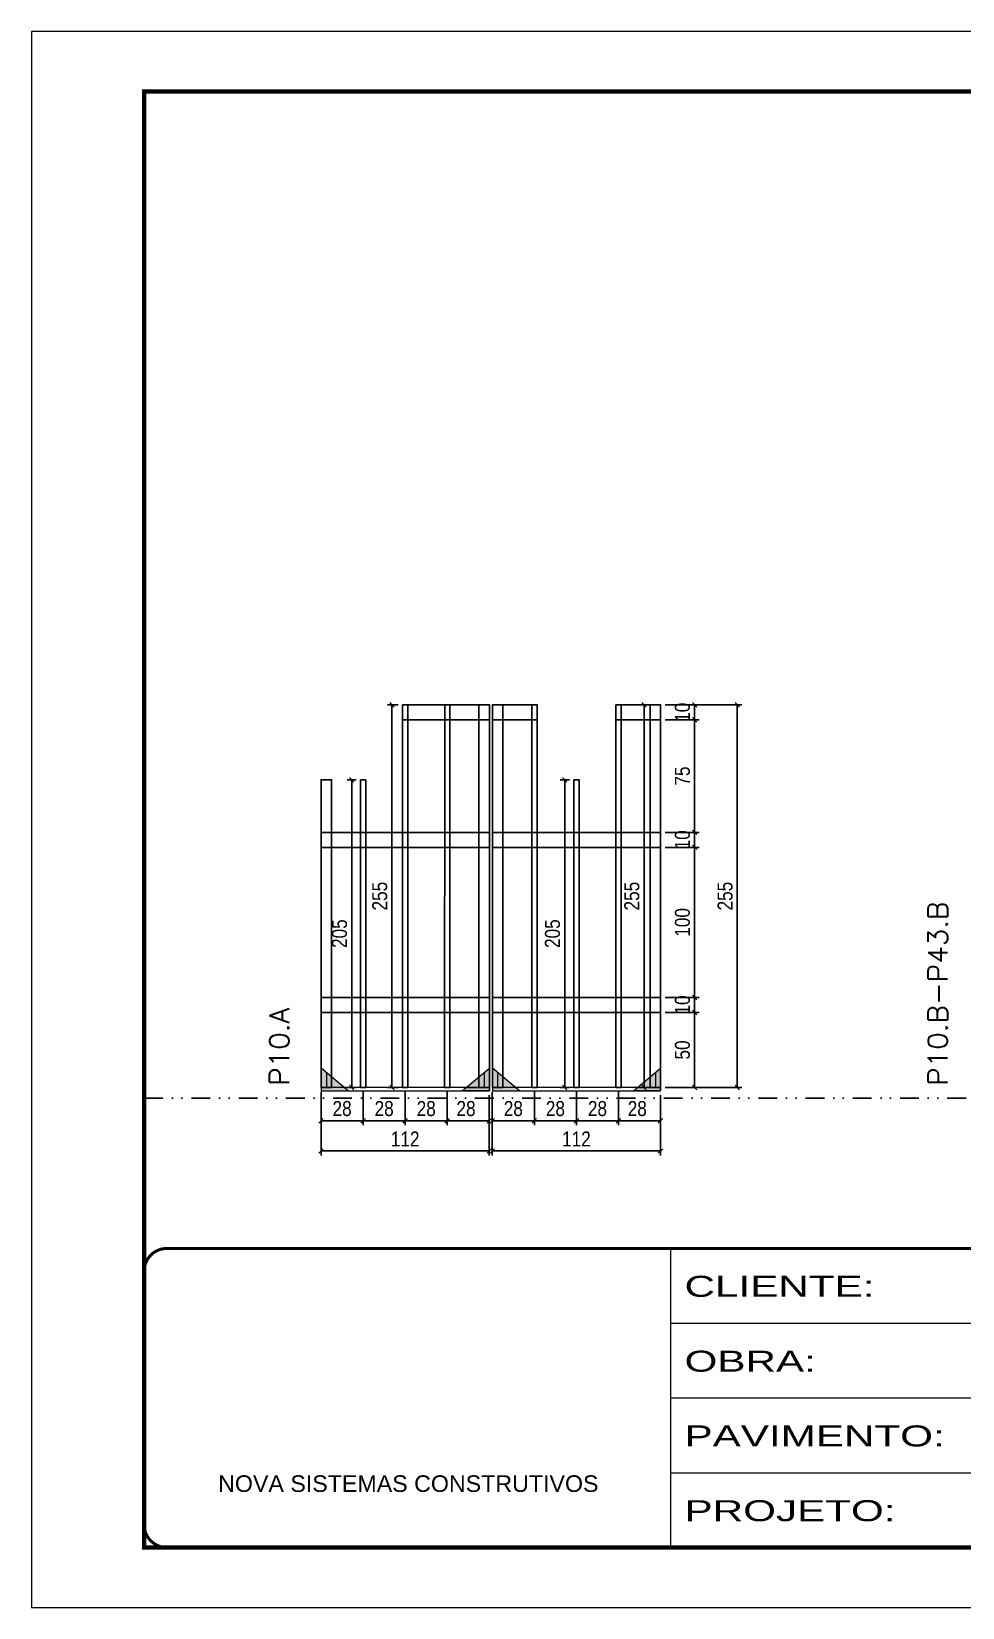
# Model space of a CAD drawing. Extents: x 14400 to 20667, y -21631 to 6985.
# Drawn here: x 16012 to 16632, y 4786 to 5836 of the extents above; entities that cross this region are included whole.
import ezdxf

# ---------------------------------------------------------------- set-up
doc = ezdxf.new("R2010")
doc.units = 0
for name, pattern in [('CONTINUO', [0]), ('DASHED', [0.75, 0.5, -0.25]), ('DIVIDE2', [0.625, 0.25, -0.125, 0, -0.125, 0, -0.125]), ('HIDDEN', [0.375, 0.25, -0.125])]:
    doc.linetypes.add(name, pattern=pattern)
for name, color, linetype in [('COTA', 241, 'Continuous'), ('Nível', 160, 'Continuous'), ('SARR_2.2x10', 60, 'Continuous'), ('SARR_3.5x7', 81, 'Continuous'), ('SARR_7x7', 40, 'Continuous')]:
    doc.layers.add(name, color=color, linetype=linetype)
for name, color, linetype, lineweight in [('Folhas', 255, 'Continuous', 9), ('Madeira', 126, 'Continuous', 18), ('Sarr 2.2x7', 40, 'Continuous', 9), ('SARRAFO DE PRESSAO', 251, 'DASHED', 9), ('Texto Seção', 7, 'Continuous', 15)]:
    doc.layers.add(name, color=color, linetype=linetype, lineweight=lineweight)
doc.styles.add('ARIAL', font='arial.ttf')
doc.styles.add('COTA TECNICA', font='techl___.ttf', dxfattribs={"height": 10})
doc.styles.add('REGUA-120', font='ROMANS.shx', dxfattribs={"height": 15})
doc.styles.add('Tecnologia', font='')
doc.styles.get('Tecnologia').set_extended_font_data('Forgotten Futurist')
doc.dimstyles.new('PAINEL', dxfattribs={"dimtxt": 10, "dimasz": 3, "dimexe": 3, "dimexo": 3, "dimgap": 3, "dimtad": 1, "dimdec": 1, "dimzin": 12, "dimdsep": 46, "dimtxsty": 'COTA TECNICA', "dimblk1": 'OBLIQUE', "dimblk2": 'OBLIQUE', "dimsah": 1, "dimcen": 0.9, "dimclrd": 4, "dimclre": 4, "dimclrt": 240, "dimadec": 1, "dimazin": 3, "dimtfac": 1, "dimtdec": 1, "dimtmove": 0, "dimatfit": 3, "dimfxl": 1, "dimtolj": 1, "dimtzin": 12, "dimarcsym": 0})

# ---------------------------------------------------------------- blocks, each defined once
blk = doc.blocks.new('9999999999')
at = {"color": 30, "linetype": 'CONTINUO'}
for p, q in [((98564.6, 34230.2), (98564.6, 34429.4)), ((98564.6, 34379.6), (99584, 34379.6)), ((98564.6, 34329.8), (99488, 34329.8)), ((98564.6, 34280), (99488, 34280))]:
    blk.add_line(p, q, dxfattribs=at)
at = {"color": 30, "linetype": 'CONTINUO', "const_width": 2}
blk.add_lwpolyline([(99584, 34230.2), (99584, 34414.4, 0.414214), (99569, 34429.4), (98229, 34429.4, 0.414214), (98214, 34414.4), (98214, 34245.2, 0.414214), (98229, 34230.2), (99584, 34230.2)], format="xyb", dxfattribs=at)
at = {"layer": 'Folhas'}
blk.add_lwpolyline([(98139, 34190.2), (99624, 34190.2), (99624, 35240.2), (98139, 35240.2)], close=True, dxfattribs=at)
at = {"layer": 'Folhas', "color": 30, "const_width": 3}
blk.add_lwpolyline([(98214, 34230.2), (99584, 34230.2), (99584, 35200.2), (98214, 35200.2)], close=True, dxfattribs=at)
at = {"color": 7, "linetype": 'Continuous', "ltscale": 5, "style": 'ARIAL'}
blk.add_text('NOVA SISTEMAS CONSTRUTIVOS', height=11.059, dxfattribs=at).set_placement((98263.2, 34267.2))
at = {"layer": 'Folhas', "color": 7, "style": 'Tecnologia', "width": 1.5}
for s, p in [('CLIENTE:', (98573.7, 34397.2)), ('OBRA:', (98573.7, 34347.3)), ('PAVIMENTO:', (98573.7, 34297.5)), ('PROJETO:', (98573.7, 34247.7))]:
    blk.add_text(s, height=14, dxfattribs=at).set_placement(p)
blk = doc.blocks.new('_Oblique')
at = {"color": 0, "linetype": 'ByBlock', "lineweight": -2}
blk.add_line((-0.5, -0.5), (0.5, 0.5), dxfattribs=at)
blk = doc.blocks.new('*D622')
at = {"layer": 'COTA', "color": 4, "lineweight": -2, "transparency": 16777216}
for p, q in [((16318.7, 5114.4), (16318.7, 5087.3)), ((16430.7, 5114.4), (16430.7, 5087.3)), ((16430.7, 5090.3), (16318.7, 5090.3))]:
    blk.add_line(p, q, dxfattribs=at)
at = {"layer": 'Defpoints', "color": 0, "transparency": 16777216}
for p in [(16318.7, 5117.4), (16430.7, 5117.4), (16318.7, 5090.3)]:
    blk.add_point(p, dxfattribs=at)
at = {"layer": 'COTA', "color": 4, "lineweight": -2, "transparency": 16777216, "xscale": 3, "yscale": 3, "zscale": 3, "rotation": 180}
blk.add_blockref('_Oblique', (16318.7, 5090.3), dxfattribs=at)
at = {"layer": 'COTA', "color": 4, "lineweight": -2, "transparency": 16777216, "xscale": 3, "yscale": 3, "zscale": 3}
blk.add_blockref('_Oblique', (16430.7, 5090.3), dxfattribs=at)
at = {"layer": 'COTA', "color": 240, "transparency": 16777216, "insert": (16374.7, 5098.3), "char_height": 10, "attachment_point": 5, "style": 'COTA TECNICA'}
blk.add_mtext('\\A1;112', dxfattribs=at)
blk = doc.blocks.new('*D623')
at = {"layer": 'COTA', "color": 4, "lineweight": -2, "transparency": 16777216}
for p, q in [((16318.7, 5129.6), (16318.7, 5107.4)), ((16346.7, 5129.6), (16346.7, 5107.4)), ((16346.7, 5110.4), (16318.7, 5110.4))]:
    blk.add_line(p, q, dxfattribs=at)
at = {"layer": 'Defpoints', "color": 0, "transparency": 16777216}
for p in [(16318.7, 5132.6), (16346.7, 5132.6), (16318.7, 5110.4)]:
    blk.add_point(p, dxfattribs=at)
at = {"layer": 'COTA', "color": 4, "lineweight": -2, "transparency": 16777216, "xscale": 3, "yscale": 3, "zscale": 3, "rotation": 180}
blk.add_blockref('_Oblique', (16318.7, 5110.4), dxfattribs=at)
at = {"layer": 'COTA', "color": 4, "lineweight": -2, "transparency": 16777216, "xscale": 3, "yscale": 3, "zscale": 3}
blk.add_blockref('_Oblique', (16346.7, 5110.4), dxfattribs=at)
at = {"layer": 'COTA', "color": 240, "transparency": 16777216, "insert": (16332.7, 5118.5), "char_height": 10, "attachment_point": 5, "style": 'COTA TECNICA'}
blk.add_mtext('\\A1;28', dxfattribs=at)
blk = doc.blocks.new('*D624')
at = {"layer": 'COTA', "color": 4, "lineweight": -2, "transparency": 16777216}
for p, q in [((16402.7, 5129.6), (16402.7, 5107.4)), ((16430.7, 5127.4), (16430.7, 5107.4)), ((16402.7, 5110.4), (16430.7, 5110.4))]:
    blk.add_line(p, q, dxfattribs=at)
at = {"layer": 'Defpoints', "color": 0, "transparency": 16777216}
for p in [(16402.7, 5132.6), (16430.7, 5130.4), (16430.7, 5110.4)]:
    blk.add_point(p, dxfattribs=at)
at = {"layer": 'COTA', "color": 4, "lineweight": -2, "transparency": 16777216, "xscale": 3, "yscale": 3, "zscale": 3, "rotation": 180}
blk.add_blockref('_Oblique', (16402.7, 5110.4), dxfattribs=at)
at = {"layer": 'COTA', "color": 4, "lineweight": -2, "transparency": 16777216, "xscale": 3, "yscale": 3, "zscale": 3}
blk.add_blockref('_Oblique', (16430.7, 5110.4), dxfattribs=at)
at = {"layer": 'COTA', "color": 240, "transparency": 16777216, "insert": (16415.2, 5118.5), "char_height": 10, "attachment_point": 5, "style": 'COTA TECNICA'}
blk.add_mtext('\\A1;28', dxfattribs=at)
blk = doc.blocks.new('*D625')
at = {"layer": 'COTA', "color": 4, "lineweight": -2, "transparency": 16777216}
for p, q in [((16346.7, 5129.6), (16346.7, 5107.4)), ((16374.7, 5129.6), (16374.7, 5107.4)), ((16346.7, 5110.4), (16374.7, 5110.4))]:
    blk.add_line(p, q, dxfattribs=at)
at = {"layer": 'Defpoints', "color": 0, "transparency": 16777216}
for p in [(16346.7, 5132.6), (16374.7, 5132.6), (16374.7, 5110.4)]:
    blk.add_point(p, dxfattribs=at)
at = {"layer": 'COTA', "color": 4, "lineweight": -2, "transparency": 16777216, "xscale": 3, "yscale": 3, "zscale": 3, "rotation": 180}
blk.add_blockref('_Oblique', (16346.7, 5110.4), dxfattribs=at)
at = {"layer": 'COTA', "color": 4, "lineweight": -2, "transparency": 16777216, "xscale": 3, "yscale": 3, "zscale": 3}
blk.add_blockref('_Oblique', (16374.7, 5110.4), dxfattribs=at)
at = {"layer": 'COTA', "color": 240, "transparency": 16777216, "insert": (16360.7, 5118.5), "char_height": 10, "attachment_point": 5, "style": 'COTA TECNICA'}
blk.add_mtext('\\A1;28', dxfattribs=at)
blk = doc.blocks.new('*D626')
at = {"layer": 'COTA', "color": 4, "lineweight": -2, "transparency": 16777216}
for p, q in [((16433.7, 5182.6), (16456.4, 5182.6)), ((16453.4, 5132.6), (16453.4, 5182.6)), ((16433.7, 5132.6), (16456.4, 5132.6))]:
    blk.add_line(p, q, dxfattribs=at)
at = {"layer": 'Defpoints', "color": 0, "transparency": 16777216}
for p in [(16430.7, 5182.6), (16453.4, 5182.6), (16430.7, 5132.6)]:
    blk.add_point(p, dxfattribs=at)
at = {"layer": 'COTA', "color": 4, "lineweight": -2, "transparency": 16777216, "xscale": 3, "yscale": 3, "zscale": 3}
for p, rotation in [((16453.4, 5182.6), 90), ((16453.4, 5132.6), 270)]:
    blk.add_blockref('_Oblique', p, dxfattribs=dict(at, rotation=rotation))
at = {"layer": 'COTA', "color": 240, "transparency": 16777216, "insert": (16445.3, 5157.6), "char_height": 10, "attachment_point": 5, "rotation": 90, "style": 'COTA TECNICA'}
blk.add_mtext('\\A1;50', dxfattribs=at)
blk = doc.blocks.new('*D627')
at = {"layer": 'COTA', "color": 4, "lineweight": -2, "transparency": 16777216}
for p, q in [((16374.7, 5129.6), (16374.7, 5107.4)), ((16402.7, 5129.6), (16402.7, 5107.4)), ((16374.7, 5110.4), (16402.7, 5110.4))]:
    blk.add_line(p, q, dxfattribs=at)
at = {"layer": 'Defpoints', "color": 0, "transparency": 16777216}
for p in [(16374.7, 5132.6), (16402.7, 5132.6), (16402.7, 5110.4)]:
    blk.add_point(p, dxfattribs=at)
at = {"layer": 'COTA', "color": 4, "lineweight": -2, "transparency": 16777216, "xscale": 3, "yscale": 3, "zscale": 3, "rotation": 180}
blk.add_blockref('_Oblique', (16374.7, 5110.4), dxfattribs=at)
at = {"layer": 'COTA', "color": 4, "lineweight": -2, "transparency": 16777216, "xscale": 3, "yscale": 3, "zscale": 3}
blk.add_blockref('_Oblique', (16402.7, 5110.4), dxfattribs=at)
at = {"layer": 'COTA', "color": 240, "transparency": 16777216, "insert": (16388.7, 5118.5), "char_height": 10, "attachment_point": 5, "style": 'COTA TECNICA'}
blk.add_mtext('\\A1;28', dxfattribs=at)
blk = doc.blocks.new('*D628')
at = {"layer": 'COTA', "color": 4, "lineweight": -2, "transparency": 16777216}
for p, q in [((16433.7, 5192.6), (16456.4, 5192.6)), ((16453.4, 5182.6), (16453.4, 5192.6)), ((16433.7, 5182.6), (16456.4, 5182.6))]:
    blk.add_line(p, q, dxfattribs=at)
at = {"layer": 'Defpoints', "color": 0, "transparency": 16777216}
for p in [(16430.7, 5192.6), (16453.4, 5192.6), (16430.7, 5182.6)]:
    blk.add_point(p, dxfattribs=at)
at = {"layer": 'COTA', "color": 4, "lineweight": -2, "transparency": 16777216, "xscale": 3, "yscale": 3, "zscale": 3}
for p, rotation in [((16453.4, 5192.6), 90), ((16453.4, 5182.6), 270)]:
    blk.add_blockref('_Oblique', p, dxfattribs=dict(at, rotation=rotation))
at = {"layer": 'COTA', "color": 240, "transparency": 16777216, "insert": (16445.3, 5187.6), "char_height": 10, "attachment_point": 5, "rotation": 90, "style": 'COTA TECNICA'}
blk.add_mtext('\\A1;10', dxfattribs=at)
blk = doc.blocks.new('*D629')
at = {"layer": 'COTA', "color": 4, "lineweight": -2, "transparency": 16777216}
for p, q in [((16433.7, 5292.6), (16456.4, 5292.6)), ((16453.4, 5192.6), (16453.4, 5292.6)), ((16433.7, 5192.6), (16456.4, 5192.6))]:
    blk.add_line(p, q, dxfattribs=at)
at = {"layer": 'Defpoints', "color": 0, "transparency": 16777216}
for p in [(16430.7, 5292.6), (16453.4, 5292.6), (16430.7, 5192.6)]:
    blk.add_point(p, dxfattribs=at)
at = {"layer": 'COTA', "color": 4, "lineweight": -2, "transparency": 16777216, "xscale": 3, "yscale": 3, "zscale": 3}
for p, rotation in [((16453.4, 5292.6), 90), ((16453.4, 5192.6), 270)]:
    blk.add_blockref('_Oblique', p, dxfattribs=dict(at, rotation=rotation))
at = {"layer": 'COTA', "color": 240, "transparency": 16777216, "insert": (16445.3, 5242.6), "char_height": 10, "attachment_point": 5, "rotation": 90, "style": 'COTA TECNICA'}
blk.add_mtext('\\A1;100', dxfattribs=at)
blk = doc.blocks.new('*D630')
at = {"layer": 'COTA', "color": 4, "lineweight": -2, "transparency": 16777216}
for p, q in [((16433.7, 5302.6), (16456.4, 5302.6)), ((16453.4, 5292.6), (16453.4, 5302.6)), ((16433.7, 5292.6), (16456.4, 5292.6))]:
    blk.add_line(p, q, dxfattribs=at)
at = {"layer": 'Defpoints', "color": 0, "transparency": 16777216}
for p in [(16430.7, 5302.6), (16453.4, 5302.6), (16430.7, 5292.6)]:
    blk.add_point(p, dxfattribs=at)
at = {"layer": 'COTA', "color": 4, "lineweight": -2, "transparency": 16777216, "xscale": 3, "yscale": 3, "zscale": 3}
for p, rotation in [((16453.4, 5302.6), 90), ((16453.4, 5292.6), 270)]:
    blk.add_blockref('_Oblique', p, dxfattribs=dict(at, rotation=rotation))
at = {"layer": 'COTA', "color": 240, "transparency": 16777216, "insert": (16445.3, 5297.6), "char_height": 10, "attachment_point": 5, "rotation": 90, "style": 'COTA TECNICA'}
blk.add_mtext('\\A1;10', dxfattribs=at)
blk = doc.blocks.new('*D631')
at = {"layer": 'COTA', "color": 4, "lineweight": -2, "transparency": 16777216}
for p, q in [((16204.7, 5114.4), (16204.7, 5087.3)), ((16316.7, 5114.4), (16316.7, 5087.3)), ((16316.7, 5090.3), (16204.7, 5090.3))]:
    blk.add_line(p, q, dxfattribs=at)
at = {"layer": 'Defpoints', "color": 0, "transparency": 16777216}
for p in [(16204.7, 5117.4), (16316.7, 5117.4), (16204.7, 5090.3)]:
    blk.add_point(p, dxfattribs=at)
at = {"layer": 'COTA', "color": 4, "lineweight": -2, "transparency": 16777216, "xscale": 3, "yscale": 3, "zscale": 3, "rotation": 180}
blk.add_blockref('_Oblique', (16204.7, 5090.3), dxfattribs=at)
at = {"layer": 'COTA', "color": 4, "lineweight": -2, "transparency": 16777216, "xscale": 3, "yscale": 3, "zscale": 3}
blk.add_blockref('_Oblique', (16316.7, 5090.3), dxfattribs=at)
at = {"layer": 'COTA', "color": 240, "transparency": 16777216, "insert": (16260.7, 5098.3), "char_height": 10, "attachment_point": 5, "style": 'COTA TECNICA'}
blk.add_mtext('\\A1;112', dxfattribs=at)
blk = doc.blocks.new('*D632')
at = {"layer": 'COTA', "color": 4, "lineweight": -2, "transparency": 16777216}
for p, q in [((16204.7, 5129.6), (16204.7, 5107.4)), ((16232.7, 5129.6), (16232.7, 5107.4)), ((16232.7, 5110.4), (16204.7, 5110.4))]:
    blk.add_line(p, q, dxfattribs=at)
at = {"layer": 'Defpoints', "color": 0, "transparency": 16777216}
for p in [(16204.7, 5132.6), (16232.7, 5132.6), (16204.7, 5110.4)]:
    blk.add_point(p, dxfattribs=at)
at = {"layer": 'COTA', "color": 4, "lineweight": -2, "transparency": 16777216, "xscale": 3, "yscale": 3, "zscale": 3, "rotation": 180}
blk.add_blockref('_Oblique', (16204.7, 5110.4), dxfattribs=at)
at = {"layer": 'COTA', "color": 4, "lineweight": -2, "transparency": 16777216, "xscale": 3, "yscale": 3, "zscale": 3}
blk.add_blockref('_Oblique', (16232.7, 5110.4), dxfattribs=at)
at = {"layer": 'COTA', "color": 240, "transparency": 16777216, "insert": (16218.7, 5118.5), "char_height": 10, "attachment_point": 5, "style": 'COTA TECNICA'}
blk.add_mtext('\\A1;28', dxfattribs=at)
blk = doc.blocks.new('*D633')
at = {"layer": 'COTA', "color": 4, "lineweight": -2, "transparency": 16777216}
for p, q in [((16288.7, 5129.6), (16288.7, 5107.4)), ((16316.7, 5127.4), (16316.7, 5107.4)), ((16288.7, 5110.4), (16316.7, 5110.4))]:
    blk.add_line(p, q, dxfattribs=at)
at = {"layer": 'Defpoints', "color": 0, "transparency": 16777216}
for p in [(16288.7, 5132.6), (16316.7, 5130.4), (16316.7, 5110.4)]:
    blk.add_point(p, dxfattribs=at)
at = {"layer": 'COTA', "color": 4, "lineweight": -2, "transparency": 16777216, "xscale": 3, "yscale": 3, "zscale": 3, "rotation": 180}
blk.add_blockref('_Oblique', (16288.7, 5110.4), dxfattribs=at)
at = {"layer": 'COTA', "color": 4, "lineweight": -2, "transparency": 16777216, "xscale": 3, "yscale": 3, "zscale": 3}
blk.add_blockref('_Oblique', (16316.7, 5110.4), dxfattribs=at)
at = {"layer": 'COTA', "color": 240, "transparency": 16777216, "insert": (16301.2, 5118.5), "char_height": 10, "attachment_point": 5, "style": 'COTA TECNICA'}
blk.add_mtext('\\A1;28', dxfattribs=at)
blk = doc.blocks.new('*D634')
at = {"layer": 'COTA', "color": 4, "lineweight": -2, "transparency": 16777216}
for p, q in [((16232.7, 5129.6), (16232.7, 5107.4)), ((16260.7, 5129.6), (16260.7, 5107.4)), ((16232.7, 5110.4), (16260.7, 5110.4))]:
    blk.add_line(p, q, dxfattribs=at)
at = {"layer": 'Defpoints', "color": 0, "transparency": 16777216}
for p in [(16232.7, 5132.6), (16260.7, 5132.6), (16260.7, 5110.4)]:
    blk.add_point(p, dxfattribs=at)
at = {"layer": 'COTA', "color": 4, "lineweight": -2, "transparency": 16777216, "xscale": 3, "yscale": 3, "zscale": 3, "rotation": 180}
blk.add_blockref('_Oblique', (16232.7, 5110.4), dxfattribs=at)
at = {"layer": 'COTA', "color": 4, "lineweight": -2, "transparency": 16777216, "xscale": 3, "yscale": 3, "zscale": 3}
blk.add_blockref('_Oblique', (16260.7, 5110.4), dxfattribs=at)
at = {"layer": 'COTA', "color": 240, "transparency": 16777216, "insert": (16246.7, 5118.5), "char_height": 10, "attachment_point": 5, "style": 'COTA TECNICA'}
blk.add_mtext('\\A1;28', dxfattribs=at)
blk = doc.blocks.new('*D635')
at = {"layer": 'COTA', "color": 4, "lineweight": -2, "transparency": 16777216}
for p, q in [((16260.7, 5129.6), (16260.7, 5107.4)), ((16288.7, 5129.6), (16288.7, 5107.4)), ((16260.7, 5110.4), (16288.7, 5110.4))]:
    blk.add_line(p, q, dxfattribs=at)
at = {"layer": 'Defpoints', "color": 0, "transparency": 16777216}
for p in [(16260.7, 5132.6), (16288.7, 5132.6), (16288.7, 5110.4)]:
    blk.add_point(p, dxfattribs=at)
at = {"layer": 'COTA', "color": 4, "lineweight": -2, "transparency": 16777216, "xscale": 3, "yscale": 3, "zscale": 3, "rotation": 180}
blk.add_blockref('_Oblique', (16260.7, 5110.4), dxfattribs=at)
at = {"layer": 'COTA', "color": 4, "lineweight": -2, "transparency": 16777216, "xscale": 3, "yscale": 3, "zscale": 3}
blk.add_blockref('_Oblique', (16288.7, 5110.4), dxfattribs=at)
at = {"layer": 'COTA', "color": 240, "transparency": 16777216, "insert": (16274.7, 5118.5), "char_height": 10, "attachment_point": 5, "style": 'COTA TECNICA'}
blk.add_mtext('\\A1;28', dxfattribs=at)
blk = doc.blocks.new('*D599')
at = {"layer": 'COTA', "color": 4, "lineweight": -2, "transparency": 16777216}
for p, q in [((16433.7, 5387.6), (16484.8, 5387.6)), ((16481.8, 5132.6), (16481.8, 5387.6)), ((16433.7, 5132.6), (16484.8, 5132.6))]:
    blk.add_line(p, q, dxfattribs=at)
at = {"layer": 'Defpoints', "color": 0, "transparency": 16777216}
for p in [(16430.7, 5387.6), (16481.8, 5387.6), (16430.7, 5132.6)]:
    blk.add_point(p, dxfattribs=at)
at = {"layer": 'COTA', "color": 4, "lineweight": -2, "transparency": 16777216, "xscale": 3, "yscale": 3, "zscale": 3}
for p, rotation in [((16481.8, 5387.6), 90), ((16481.8, 5132.6), 270)]:
    blk.add_blockref('_Oblique', p, dxfattribs=dict(at, rotation=rotation))
at = {"layer": 'COTA', "color": 240, "transparency": 16777216, "insert": (16473.7, 5260.1), "char_height": 10, "attachment_point": 5, "rotation": 90, "style": 'COTA TECNICA'}
blk.add_mtext('\\A1;255', dxfattribs=at)
blk = doc.blocks.new('*D636')
at = {"layer": 'COTA', "color": 4, "lineweight": -2, "transparency": 16777216}
for p, q in [((16433.7, 5377.6), (16456.4, 5377.6)), ((16453.4, 5302.6), (16453.4, 5377.6)), ((16433.7, 5302.6), (16456.4, 5302.6))]:
    blk.add_line(p, q, dxfattribs=at)
at = {"layer": 'Defpoints', "color": 0, "transparency": 16777216}
for p in [(16430.7, 5377.6), (16453.4, 5377.6), (16430.7, 5302.6)]:
    blk.add_point(p, dxfattribs=at)
at = {"layer": 'COTA', "color": 4, "lineweight": -2, "transparency": 16777216, "xscale": 3, "yscale": 3, "zscale": 3}
for p, rotation in [((16453.4, 5377.6), 90), ((16453.4, 5302.6), 270)]:
    blk.add_blockref('_Oblique', p, dxfattribs=dict(at, rotation=rotation))
at = {"layer": 'COTA', "color": 240, "transparency": 16777216, "insert": (16445.3, 5340.1), "char_height": 10, "attachment_point": 5, "rotation": 90, "style": 'COTA TECNICA'}
blk.add_mtext('\\A1;75', dxfattribs=at)
blk = doc.blocks.new('*D600')
at = {"layer": 'COTA', "color": 4, "lineweight": -2, "transparency": 16777216}
for p, q in [((16256, 5387.6), (16248.9, 5387.6)), ((16251.9, 5387.6), (16251.9, 5132.6)), ((16256, 5132.6), (16248.9, 5132.6))]:
    blk.add_line(p, q, dxfattribs=at)
at = {"layer": 'Defpoints', "color": 0, "transparency": 16777216}
for p in [(16259, 5387.6), (16251.9, 5132.6), (16259, 5132.6)]:
    blk.add_point(p, dxfattribs=at)
at = {"layer": 'COTA', "color": 4, "lineweight": -2, "transparency": 16777216, "xscale": 3, "yscale": 3, "zscale": 3}
for p, rotation in [((16251.9, 5387.6), 90), ((16251.9, 5132.6), 270)]:
    blk.add_blockref('_Oblique', p, dxfattribs=dict(at, rotation=rotation))
at = {"layer": 'COTA', "color": 240, "transparency": 16777216, "insert": (16243.8, 5260.1), "char_height": 10, "attachment_point": 5, "rotation": 90, "style": 'COTA TECNICA'}
blk.add_mtext('\\A1;255', dxfattribs=at)
blk = doc.blocks.new('*D637')
at = {"layer": 'COTA', "color": 4, "lineweight": -2, "transparency": 16777216}
for p, q in [((16420.7, 5387.6), (16416.7, 5387.6)), ((16419.7, 5387.6), (16419.7, 5132.6)), ((16420.7, 5132.6), (16416.7, 5132.6))]:
    blk.add_line(p, q, dxfattribs=at)
at = {"layer": 'Defpoints', "color": 0, "transparency": 16777216}
for p in [(16423.7, 5387.6), (16419.7, 5132.6), (16423.7, 5132.6)]:
    blk.add_point(p, dxfattribs=at)
at = {"layer": 'COTA', "color": 4, "lineweight": -2, "transparency": 16777216, "xscale": 3, "yscale": 3, "zscale": 3}
for p, rotation in [((16419.7, 5387.6), 90), ((16419.7, 5132.6), 270)]:
    blk.add_blockref('_Oblique', p, dxfattribs=dict(at, rotation=rotation))
at = {"layer": 'COTA', "color": 240, "transparency": 16777216, "insert": (16411.6, 5260.1), "char_height": 10, "attachment_point": 5, "rotation": 90, "style": 'COTA TECNICA'}
blk.add_mtext('\\A1;255', dxfattribs=at)
blk = doc.blocks.new('*D601')
at = {"layer": 'COTA', "color": 4, "lineweight": -2, "transparency": 16777216}
for p, q in [((16370, 5337.6), (16363.9, 5337.6)), ((16366.9, 5337.6), (16366.9, 5132.6)), ((16370, 5132.6), (16363.9, 5132.6))]:
    blk.add_line(p, q, dxfattribs=at)
at = {"layer": 'Defpoints', "color": 0, "transparency": 16777216}
for p in [(16373, 5337.6), (16366.9, 5132.6), (16373, 5132.6)]:
    blk.add_point(p, dxfattribs=at)
at = {"layer": 'COTA', "color": 4, "lineweight": -2, "transparency": 16777216, "xscale": 3, "yscale": 3, "zscale": 3}
for p, rotation in [((16366.9, 5337.6), 90), ((16366.9, 5132.6), 270)]:
    blk.add_blockref('_Oblique', p, dxfattribs=dict(at, rotation=rotation))
at = {"layer": 'COTA', "color": 240, "transparency": 16777216, "insert": (16358.8, 5235.1), "char_height": 10, "attachment_point": 5, "rotation": 90, "style": 'COTA TECNICA'}
blk.add_mtext('\\A1;205', dxfattribs=at)
blk = doc.blocks.new('*D602')
at = {"layer": 'COTA', "color": 4, "lineweight": -2, "transparency": 16777216}
for p, q in [((16228, 5337.6), (16222.1, 5337.6)), ((16225.1, 5132.6), (16225.1, 5337.6)), ((16228, 5132.6), (16222.1, 5132.6))]:
    blk.add_line(p, q, dxfattribs=at)
at = {"layer": 'Defpoints', "color": 0, "transparency": 16777216}
for p in [(16225.1, 5337.6), (16231, 5337.6), (16231, 5132.6)]:
    blk.add_point(p, dxfattribs=at)
at = {"layer": 'COTA', "color": 4, "lineweight": -2, "transparency": 16777216, "xscale": 3, "yscale": 3, "zscale": 3}
for p, rotation in [((16225.1, 5337.6), 90), ((16225.1, 5132.6), 270)]:
    blk.add_blockref('_Oblique', p, dxfattribs=dict(at, rotation=rotation))
at = {"layer": 'COTA', "color": 240, "transparency": 16777216, "insert": (16217, 5235.1), "char_height": 10, "attachment_point": 5, "rotation": 90, "style": 'COTA TECNICA'}
blk.add_mtext('\\A1;205', dxfattribs=at)
blk = doc.blocks.new('*D603')
at = {"layer": 'COTA', "color": 4, "lineweight": -2, "transparency": 16777216}
for p, q in [((16433.7, 5387.6), (16456.4, 5387.6)), ((16453.4, 5377.6), (16453.4, 5387.6)), ((16433.7, 5377.6), (16456.4, 5377.6))]:
    blk.add_line(p, q, dxfattribs=at)
at = {"layer": 'Defpoints', "color": 0, "transparency": 16777216}
for p in [(16430.7, 5387.6), (16453.4, 5387.6), (16430.7, 5377.6)]:
    blk.add_point(p, dxfattribs=at)
at = {"layer": 'COTA', "color": 4, "lineweight": -2, "transparency": 16777216, "xscale": 3, "yscale": 3, "zscale": 3}
for p, rotation in [((16453.4, 5387.6), 90), ((16453.4, 5377.6), 270)]:
    blk.add_blockref('_Oblique', p, dxfattribs=dict(at, rotation=rotation))
at = {"layer": 'COTA', "color": 240, "transparency": 16777216, "insert": (16445.3, 5382.6), "char_height": 10, "attachment_point": 5, "rotation": 90, "style": 'COTA TECNICA'}
blk.add_mtext('\\A1;10', dxfattribs=at)

msp = doc.modelspace()

# ---------------------------------------------------------------- hatches: boundary and pattern name
at = {"layer": 'Madeira'}
h = msp.add_hatch(color=252, dxfattribs=at)
h.dxf.hatch_style = 2
h.paths.add_polyline_path([(16204.74, 5145.44), (16204.74, 5130.44), (16222.74, 5130.44)])
h = msp.add_hatch(color=252, dxfattribs=at)
h.dxf.hatch_style = 2
h.paths.add_polyline_path([(16316.74, 5145.44), (16316.74, 5130.44), (16298.74, 5130.44)])
h = msp.add_hatch(color=252, dxfattribs=at)
h.dxf.hatch_style = 2
h.paths.add_polyline_path([(16318.74, 5145.44), (16318.74, 5130.44), (16336.74, 5130.44)])
h = msp.add_hatch(color=252, dxfattribs=at)
h.dxf.hatch_style = 2
h.paths.add_polyline_path([(16430.74, 5145.44), (16430.74, 5130.44), (16412.74, 5130.44)])

# ---------------------------------------------------------------- linework, layer by layer
at = {"layer": 'Madeira', "color": 1, "linetype": 'HIDDEN'}
for p, q in [((16208.24, 5141.94), (16208.24, 5132.64)), ((16208.24, 5141.94), (16208.24, 5132.64)), ((16211.74, 5138.43), (16211.74, 5132.64)), ((16313.24, 5141.94), (16313.24, 5132.64)), ((16313.24, 5141.94), (16313.24, 5132.64)), ((16322.24, 5141.94), (16322.24, 5132.64)), ((16322.24, 5141.94), (16322.24, 5132.64)), ((16325.74, 5138.43), (16325.74, 5132.64)), ((16427.24, 5141.94), (16427.24, 5132.64)), ((16427.24, 5141.94), (16427.24, 5132.64)), ((16214.58, 5132.64), (16204.74, 5132.64)), ((16214.58, 5132.64), (16204.74, 5132.64)), ((16220.54, 5132.64), (16204.74, 5132.64)), ((16300.94, 5132.64), (16316.74, 5132.64)), ((16306.91, 5132.64), (16316.74, 5132.64)), ((16306.91, 5132.64), (16316.74, 5132.64)), ((16328.58, 5132.64), (16318.74, 5132.64)), ((16328.58, 5132.64), (16318.74, 5132.64)), ((16334.54, 5132.64), (16318.74, 5132.64)), ((16414.94, 5132.64), (16430.74, 5132.64)), ((16420.91, 5132.64), (16430.74, 5132.64)), ((16420.91, 5132.64), (16430.74, 5132.64))]:
    msp.add_line(p, q, dxfattribs=at)
at = {"layer": 'Madeira'}
for p, q in [((16204.74, 5132.64), (16204.74, 5130.44)), ((16204.74, 5132.64), (16204.74, 5130.44)), ((16204.74, 5132.64), (16204.74, 5130.44)), ((16318.74, 5132.64), (16318.74, 5130.44)), ((16318.74, 5132.64), (16318.74, 5130.44)), ((16318.74, 5132.64), (16318.74, 5130.44))]:
    msp.add_line(p, q, dxfattribs=at)
at = {"layer": 'Madeira', "color": 0}
for points in [[(16204.74, 5145.44), (16204.74, 5130.44), (16222.74, 5130.44), (16204.74, 5145.44)], [(16316.74, 5145.44), (16316.74, 5130.44), (16298.74, 5130.44), (16316.74, 5145.44)], [(16318.74, 5145.44), (16318.74, 5130.44), (16336.74, 5130.44), (16318.74, 5145.44)], [(16430.74, 5145.44), (16430.74, 5130.44), (16412.74, 5130.44), (16430.74, 5145.44)]]:
    msp.add_lwpolyline(points, dxfattribs=at)
at = {"layer": 'Nível', "color": 4, "linetype": 'DIVIDE2', "ltscale": 50}
msp.add_line((16086.97, 5125.44), (17456.97, 5125.44), dxfattribs=at)
at = {"layer": 'Sarr 2.2x7'}
for points in [[(16316.74, 5132.64), (16204.74, 5132.64), (16204.74, 5130.44), (16316.74, 5130.44)], [(16430.74, 5132.64), (16318.74, 5132.64), (16318.74, 5130.44), (16430.74, 5130.44)]]:
    msp.add_lwpolyline(points, close=True, dxfattribs=at)
at = {"layer": 'SARR_2.2x10'}
for points in [[(16259, 5387.6), (16316.75, 5387.6), (16316.75, 5377.6), (16259, 5377.6)], [(16318.75, 5387.6), (16348.5, 5387.6), (16348.5, 5377.6), (16318.75, 5377.6)], [(16401, 5387.6), (16430.75, 5387.6), (16430.75, 5377.6), (16401, 5377.6)], [(16204.74, 5302.6), (16316.75, 5302.6), (16316.75, 5292.6), (16204.74, 5292.6)], [(16318.74, 5302.6), (16430.75, 5302.6), (16430.75, 5292.6), (16318.74, 5292.6)], [(16204.74, 5192.6), (16316.75, 5192.6), (16316.75, 5182.6), (16204.74, 5182.6)], [(16318.74, 5192.6), (16430.75, 5192.6), (16430.75, 5182.6), (16318.74, 5182.6)]]:
    msp.add_lwpolyline(points, close=True, dxfattribs=at)
at = {"layer": 'SARR_3.5x7'}
for p, q in [((16258.99, 5132.64), (16259, 5387.6)), ((16259, 5387.6), (16260.75, 5387.6)), ((16262.5, 5387.6), (16260.75, 5387.6)), ((16262.49, 5132.64), (16262.5, 5387.6)), ((16286.99, 5132.64), (16287, 5387.6)), ((16287, 5387.6), (16288.75, 5387.6)), ((16290.5, 5387.6), (16288.75, 5387.6)), ((16290.49, 5132.64), (16290.5, 5387.6)), ((16344.99, 5132.64), (16345, 5387.6)), ((16345, 5387.6), (16346.75, 5387.6)), ((16348.5, 5387.6), (16346.75, 5387.6)), ((16348.49, 5132.64), (16348.5, 5387.6)), ((16400.99, 5132.64), (16401, 5387.6)), ((16401, 5387.6), (16402.75, 5387.6)), ((16404.5, 5387.6), (16402.75, 5387.6)), ((16404.49, 5132.64), (16404.5, 5387.6)), ((16230.99, 5132.64), (16231, 5337.64)), ((16231, 5337.64), (16232.75, 5337.64)), ((16234.5, 5337.64), (16232.75, 5337.64)), ((16234.49, 5132.64), (16234.5, 5337.64)), ((16372.99, 5132.64), (16373, 5337.6)), ((16373, 5337.6), (16374.75, 5337.6)), ((16376.5, 5337.6), (16374.75, 5337.6)), ((16376.49, 5132.64), (16376.5, 5337.6)), ((16230.99, 5132.64), (16232.74, 5132.64)), ((16234.49, 5132.64), (16232.74, 5132.64)), ((16258.99, 5132.64), (16260.74, 5132.64)), ((16262.49, 5132.64), (16260.74, 5132.64)), ((16286.99, 5132.64), (16288.74, 5132.64)), ((16290.49, 5132.64), (16288.74, 5132.64)), ((16344.99, 5132.64), (16346.74, 5132.64)), ((16348.49, 5132.64), (16346.74, 5132.64)), ((16372.99, 5132.64), (16374.74, 5132.64)), ((16376.49, 5132.64), (16374.74, 5132.64)), ((16400.99, 5132.64), (16402.74, 5132.64)), ((16404.49, 5132.64), (16402.74, 5132.64))]:
    msp.add_line(p, q, dxfattribs=at)
at = {"layer": 'SARR_7x7'}
for points in [[(16309.74, 5132.64), (16316.74, 5132.64), (16316.75, 5387.6), (16309.75, 5387.6)], [(16318.74, 5132.64), (16325.74, 5132.64), (16325.75, 5387.6), (16318.75, 5387.6)], [(16423.74, 5132.64), (16430.74, 5132.64), (16430.75, 5387.6), (16423.75, 5387.6)], [(16204.74, 5132.64), (16211.74, 5132.64), (16211.75, 5337.64), (16204.75, 5337.64)]]:
    msp.add_lwpolyline(points, close=True, dxfattribs=at)

# ---------------------------------------------------------------- block references
at = {"layer": 'SARRAFO DE PRESSAO', "color": 6, "linetype": 'ByBlock'}
msp.add_blockref('9999999999', (-82127.01, -29404.05), dxfattribs=at)

# ---------------------------------------------------------------- texts
at = {"layer": 'Texto Seção', "style": 'REGUA-120', "width": 1.05}
for s, p in [('P10.B-P43.B', (16621.8, 5133.73)), ('P10.A', (16183.45, 5133.73))]:
    msp.add_text(s, height=13, rotation=90, dxfattribs=at).set_placement(p)

# ---------------------------------------------------------------- dimensions: what is measured, and where the dimension line sits
at = {"layer": 'COTA'}
for base, p1, p2, picture, middle in [((16251.92, 5132.64), (16259, 5387.6), (16258.99, 5132.64), '*D600', (16243.81, 5260.12)), ((16419.67, 5132.64), (16423.75, 5387.6), (16423.74, 5132.64), '*D637', (16411.56, 5260.12)), ((16481.8, 5387.6), (16430.74, 5132.64), (16430.75, 5387.6), '*D599', (16473.69, 5260.12)), ((16453.44, 5377.6), (16430.75, 5302.6), (16430.75, 5377.6), '*D636', (16445.33, 5340.1)), ((16225.13, 5337.64), (16230.99, 5132.64), (16231, 5337.64), '*D602', (16217.02, 5235.14)), ((16366.89, 5132.64), (16373, 5337.6), (16372.99, 5132.64), '*D601', (16358.78, 5235.12))]:
    dim = msp.add_linear_dim(base=base, p1=p1, p2=p2, angle=90, dimstyle='PAINEL', dxfattribs=at)
    dim.commit()
    dim.dimension.update_dxf_attribs({"geometry": picture, "text_midpoint": middle})
for base, p1, p2, picture, middle in [((16453.44, 5387.64), (16430.74, 5377.64), (16430.74, 5387.64), '*D603', (16453.44, 5382.64)), ((16453.44, 5302.64), (16430.74, 5292.64), (16430.74, 5302.64), '*D630', (16453.44, 5297.64)), ((16453.44, 5192.64), (16430.74, 5182.64), (16430.74, 5192.64), '*D628', (16453.44, 5187.64))]:
    dim = msp.add_linear_dim(base=base, p1=p1, p2=p2, angle=90, dimstyle='PAINEL', override={"dimtmove": 1}, dxfattribs=at)
    dim.commit()
    dim.dimension.update_dxf_attribs({"geometry": picture, "text_midpoint": middle, "dimtype": 160})
for base, p1, p2, angle, picture, middle in [((16453.44, 5292.64), (16430.74, 5192.64), (16430.74, 5292.64), 90, '*D629', (16445.34, 5242.64)), ((16453.44, 5182.64), (16430.74, 5132.64), (16430.74, 5182.64), 90, '*D626', (16445.33, 5157.64)), ((16204.74, 5110.44), (16232.74, 5132.64), (16204.74, 5132.64), 180, '*D632', (16218.74, 5118.53)), ((16318.74, 5110.44), (16346.74, 5132.64), (16318.74, 5132.64), 180, '*D623', (16332.74, 5118.53)), ((16204.74, 5090.26), (16316.74, 5117.44), (16204.74, 5117.44), 180, '*D631', (16260.74, 5098.32)), ((16318.74, 5090.26), (16430.74, 5117.44), (16318.74, 5117.44), 180, '*D622', (16374.74, 5098.32))]:
    dim = msp.add_linear_dim(base=base, p1=p1, p2=p2, angle=angle, dimstyle='PAINEL', override={"dimtmove": 1}, dxfattribs=at)
    dim.commit()
    dim.dimension.update_dxf_attribs({"geometry": picture, "text_midpoint": middle})
for base, p1, p2, picture, middle in [((16260.74, 5110.44), (16232.74, 5132.64), (16260.74, 5132.64), '*D634', (16246.74, 5118.53)), ((16288.74, 5110.44), (16260.74, 5132.64), (16288.74, 5132.64), '*D635', (16274.74, 5118.53)), ((16374.74, 5110.44), (16346.74, 5132.64), (16374.74, 5132.64), '*D625', (16360.74, 5118.53)), ((16402.74, 5110.44), (16374.74, 5132.64), (16402.74, 5132.64), '*D627', (16388.74, 5118.53))]:
    dim = msp.add_linear_dim(base=base, p1=p1, p2=p2, dimstyle='PAINEL', override={"dimtmove": 1}, dxfattribs=at)
    dim.commit()
    dim.dimension.update_dxf_attribs({"geometry": picture, "text_midpoint": middle})
for base, p1, p2, picture, middle in [((16316.74, 5110.44), (16288.74, 5132.64), (16316.74, 5130.44), '*D633', (16301.24, 5110.44)), ((16430.74, 5110.44), (16402.74, 5132.64), (16430.74, 5130.44), '*D624', (16415.24, 5110.44))]:
    dim = msp.add_linear_dim(base=base, p1=p1, p2=p2, dimstyle='PAINEL', override={"dimtmove": 1}, dxfattribs=at)
    dim.commit()
    dim.dimension.update_dxf_attribs({"geometry": picture, "text_midpoint": middle, "dimtype": 160})

doc.saveas('drawing.dxf')
